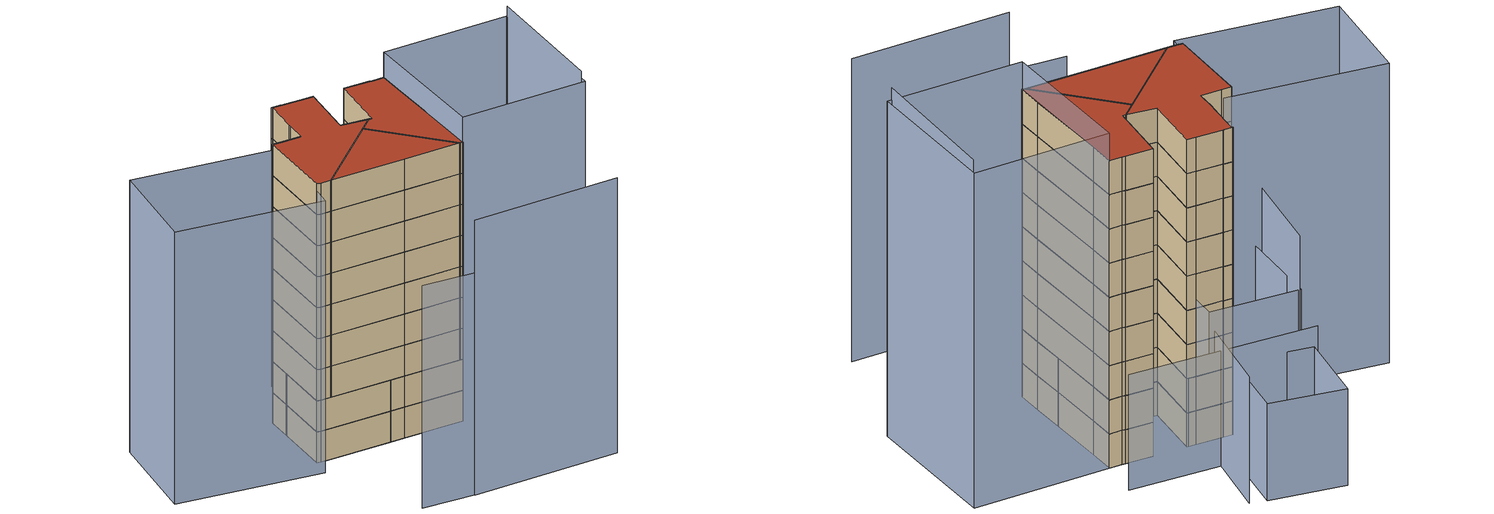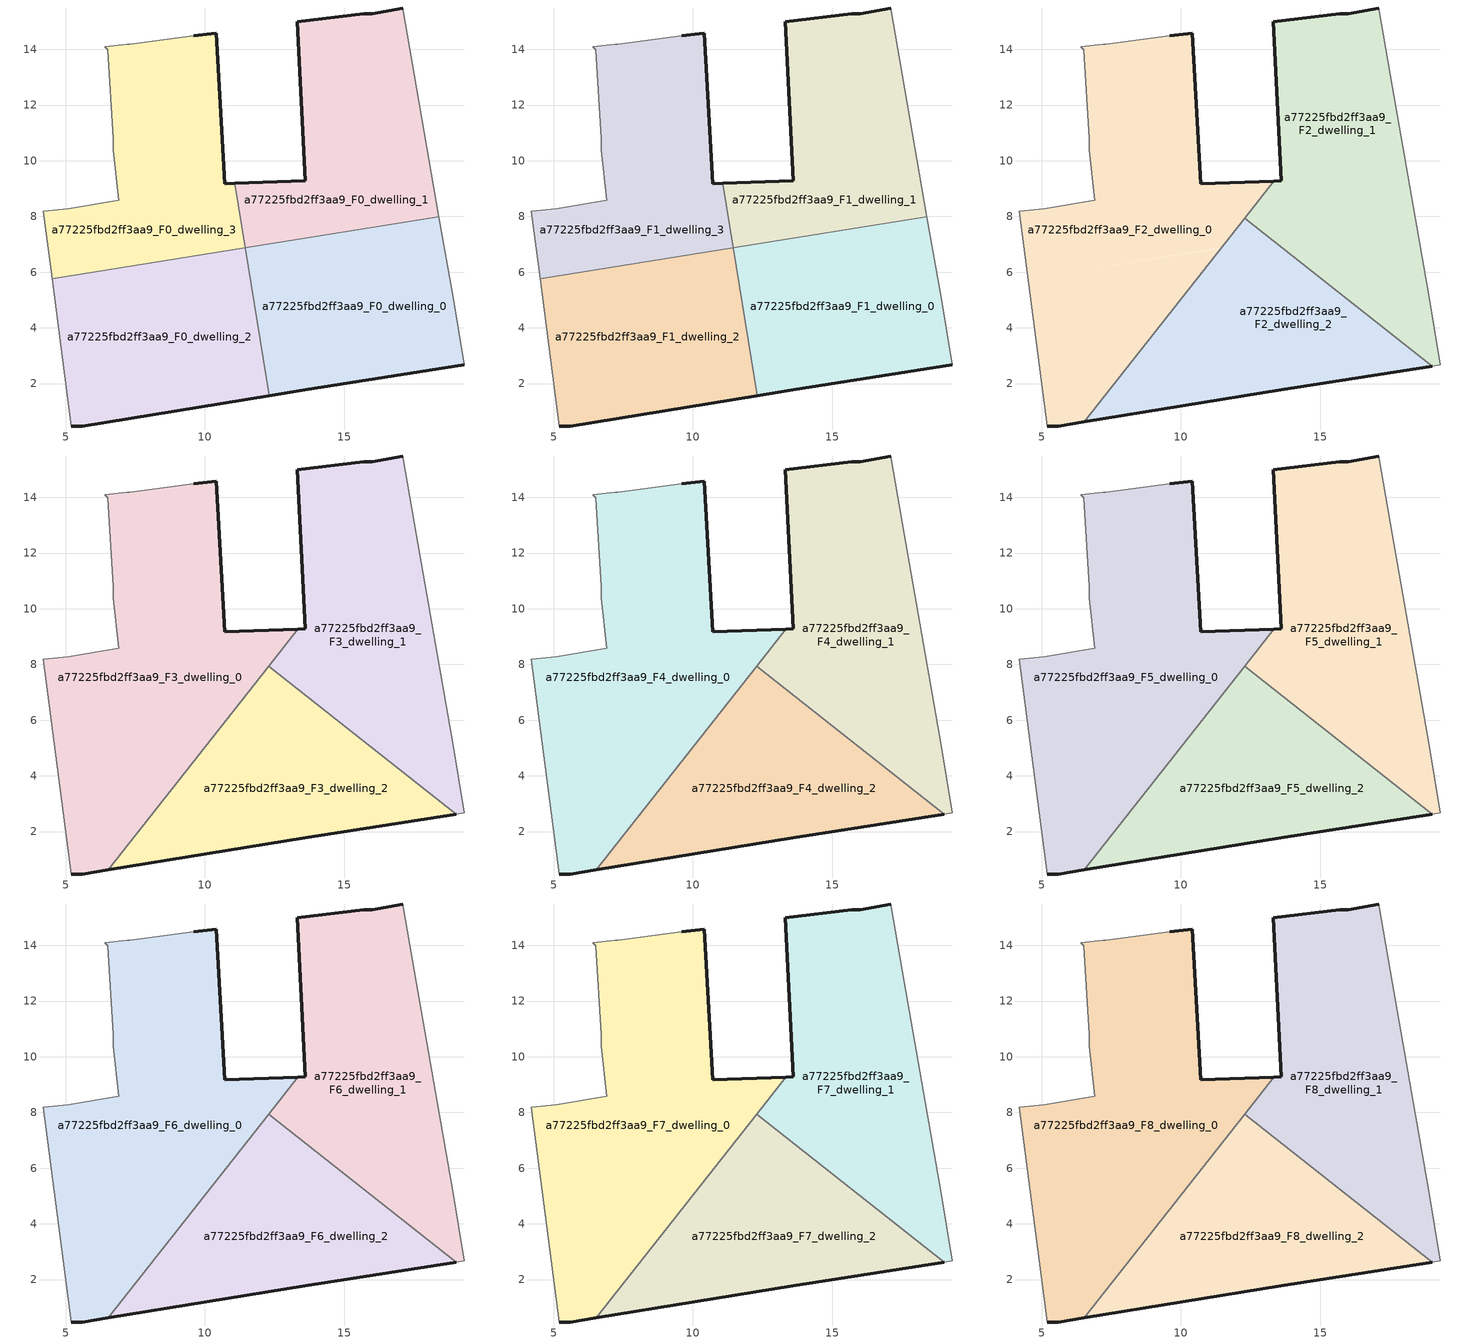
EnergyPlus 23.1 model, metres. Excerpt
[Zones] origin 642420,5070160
a77225fbd2ff3aa9_F0_dwelling_0
 floor ground (EU_floor_Construction): 19.31,2.67 18.91,5.08 18.4,7.99 11.45,6.87 12.3,1.57 13.6,1.78 z0
 wall outside (EU_wall_Construction): 19.31,2.67 13.6,1.78 12.3,1.57 z0:3
 wall to a77225fbd2ff3aa9_F0_dwelling_1 (EU_wall_Construction): 11.45,6.87 18.4,7.99 z0:3
 wall adiabatic (EU_wall_Construction): 18.4,7.99 18.91,5.08 19.31,2.67 z0:3
 wall to a77225fbd2ff3aa9_F0_dwelling_2 (EU_wall_Construction): 12.3,1.57 11.45,6.87 z0:3
a77225fbd2ff3aa9_F0_dwelling_1
 floor ground (EU_floor_Construction): 18.4,7.99 17.51,13.08 17.11,15.48 16.01,15.28 15.71,15.28 13.31,14.98 13.6,9.28 11.08,9.19 11.45,6.87 z0
 wall outside (EU_wall_Construction): 11.08,9.19 13.6,9.28 13.31,14.98 15.71,15.28 16.01,15.28 17.11,15.48 z0:3
 wall adiabatic (EU_wall_Construction): 17.11,15.48 17.51,13.08 18.4,7.99 z0:3
 wall to a77225fbd2ff3aa9_F0_dwelling_3 (EU_wall_Construction): 11.45,6.87 11.08,9.19 z0:3
a77225fbd2ff3aa9_F0_dwelling_2
 floor ground (EU_floor_Construction): 12.3,1.57 11.45,6.87 4.51,5.76 5.2,0.48 5.6,0.48 z0
 wall outside (EU_wall_Construction): 12.3,1.57 5.6,0.48 5.2,0.48 z0:3
 wall adiabatic (EU_wall_Construction): 5.2,0.48 4.51,5.76 z0:3
 wall to a77225fbd2ff3aa9_F0_dwelling_3 (EU_wall_Construction): 4.51,5.76 11.45,6.87 z0:3
a77225fbd2ff3aa9_F0_dwelling_3
 floor ground (EU_floor_Construction): 11.45,6.87 11.08,9.19 10.7,9.18 10.41,14.59 10.22,14.56 9.6,14.49 7.3,14.18 7.2,14.19 6.4,14.09 6.5,13.99 6.7,10.78 6.7,10.38 6.9,8.58 5.1,8.28 4.2,8.18 4.51,5.76 z0
 wall outside (EU_wall_Construction): 9.6,14.49 10.22,14.56 10.41,14.59 10.7,9.18 11.08,9.19 z0:3
 wall adiabatic (EU_wall_Construction): 4.51,5.76 4.2,8.18 5.1,8.28 6.9,8.58 6.7,10.38 6.7,10.78 6.5,13.99 6.4,14.09 7.2,14.19 7.3,14.18 9.6,14.49 z0:3
a77225fbd2ff3aa9_F1_dwelling_0
 floor to a77225fbd2ff3aa9_F0_dwelling_0 (EU_floor_Construction): 19.31,2.67 18.91,5.08 18.4,7.99 11.45,6.87 12.3,1.57 13.6,1.78 z3
 wall outside (EU_wall_Construction): 19.31,2.67 13.6,1.78 12.3,1.57 z3:6
 wall to a77225fbd2ff3aa9_F1_dwelling_1 (EU_wall_Construction): 11.45,6.87 18.4,7.99 z3:6
 wall adiabatic (EU_wall_Construction): 18.4,7.99 18.91,5.08 19.31,2.67 z3:6
 wall to a77225fbd2ff3aa9_F1_dwelling_2 (EU_wall_Construction): 12.3,1.57 11.45,6.87 z3:6
a77225fbd2ff3aa9_F1_dwelling_1
 floor to a77225fbd2ff3aa9_F0_dwelling_1 (EU_floor_Construction): 18.4,7.99 17.51,13.08 17.11,15.48 16.01,15.28 15.71,15.28 13.31,14.98 13.6,9.28 11.08,9.19 11.45,6.87 z3
 wall outside (EU_wall_Construction): 11.08,9.19 13.6,9.28 13.31,14.98 15.71,15.28 16.01,15.28 17.11,15.48 z3:6
 wall adiabatic (EU_wall_Construction): 17.11,15.48 17.51,13.08 18.4,7.99 z3:6
 wall to a77225fbd2ff3aa9_F1_dwelling_3 (EU_wall_Construction): 11.45,6.87 11.08,9.19 z3:6
a77225fbd2ff3aa9_F1_dwelling_2
 floor to a77225fbd2ff3aa9_F0_dwelling_2 (EU_floor_Construction): 12.3,1.57 11.45,6.87 4.51,5.76 5.2,0.48 5.6,0.48 z3
 wall outside (EU_wall_Construction): 12.3,1.57 5.6,0.48 5.2,0.48 z3:6
 wall adiabatic (EU_wall_Construction): 5.2,0.48 4.51,5.76 z3:6
 wall to a77225fbd2ff3aa9_F1_dwelling_3 (EU_wall_Construction): 4.51,5.76 11.45,6.87 z3:6
a77225fbd2ff3aa9_F1_dwelling_3
 floor to a77225fbd2ff3aa9_F0_dwelling_3 (EU_floor_Construction): 11.45,6.87 11.08,9.19 10.7,9.18 10.41,14.59 10.22,14.56 9.6,14.49 7.3,14.18 7.2,14.19 6.4,14.09 6.5,13.99 6.7,10.78 6.7,10.38 6.9,8.58 5.1,8.28 4.2,8.18 4.51,5.76 z3
 wall outside (EU_wall_Construction): 9.6,14.49 10.22,14.56 10.41,14.59 10.7,9.18 11.08,9.19 z3:6
 wall adiabatic (EU_wall_Construction): 4.51,5.76 4.2,8.18 5.1,8.28 6.9,8.58 6.7,10.38 6.7,10.78 6.5,13.99 6.4,14.09 7.2,14.19 7.3,14.18 9.6,14.49 z3:6
a77225fbd2ff3aa9_F2_dwelling_0
 floor to a77225fbd2ff3aa9_F1_dwelling_3 (EU_floor_Construction): 11.45,6.87 11.08,9.19 10.7,9.18 10.41,14.59 9.6,14.49 7.3,14.18 7.2,14.19 6.4,14.09 6.5,13.99 6.7,10.78 6.7,10.38 6.9,8.58 5.1,8.28 4.2,8.18 4.51,5.76 z6
 floor to a77225fbd2ff3aa9_F1_dwelling_2 (EU_floor_Construction): 6.54,0.63 11.44,6.87 4.51,5.76 5.2,0.48 5.6,0.48 z6
 floor to a77225fbd2ff3aa9_F1_dwelling_1 (EU_floor_Construction): 11.45,6.87 13.34,9.27 11.08,9.19 z6
 wall outside (EU_wall_Construction): 9.6,14.49 10.41,14.59 10.7,9.18 13.34,9.27 / 6.54,0.63 5.6,0.48 5.2,0.48 z6:9
 wall adiabatic (EU_wall_Construction): 5.2,0.48 4.2,8.18 5.1,8.28 6.9,8.58 6.7,10.38 6.7,10.78 6.5,13.99 6.4,14.09 7.2,14.19 7.3,14.18 9.6,14.49 z6:9
 wall to a77225fbd2ff3aa9_F2_dwelling_2 (EU_wall_Construction): 12.29,7.94 6.54,0.63 z6:9
 wall to a77225fbd2ff3aa9_F2_dwelling_1 (EU_wall_Construction): 13.34,9.27 12.29,7.94 z6:9
a77225fbd2ff3aa9_F2_dwelling_1
 floor to a77225fbd2ff3aa9_F1_dwelling_1 (EU_floor_Construction): 18.4,7.99 17.51,13.08 17.11,15.48 16.01,15.28 15.71,15.28 13.31,14.98 13.6,9.28 13.34,9.27 12.29,7.94 13.27,7.17 z6
 floor to a77225fbd2ff3aa9_F1_dwelling_0 (EU_floor_Construction): 19.31,2.67 18.91,5.08 18.4,7.99 13.27,7.17 19.03,2.63 z6
 wall outside (EU_wall_Construction): 13.34,9.27 13.6,9.28 13.31,14.98 15.71,15.28 16.01,15.28 17.11,15.48 z6:9
 wall adiabatic (EU_wall_Construction): 17.11,15.48 17.51,13.08 18.91,5.08 19.31,2.67 19.03,2.63 z6:9
 wall to a77225fbd2ff3aa9_F2_dwelling_2 (EU_wall_Construction): 19.03,2.63 12.29,7.94 z6:9
a77225fbd2ff3aa9_F2_dwelling_2
 floor to a77225fbd2ff3aa9_F1_dwelling_0 (EU_floor_Construction): 19.03,2.63 13.27,7.17 11.45,6.87 12.3,1.57 13.6,1.78 z6
 floor to a77225fbd2ff3aa9_F1_dwelling_1 (EU_floor_Construction): 13.27,7.17 12.29,7.94 11.45,6.87 z6
 floor to a77225fbd2ff3aa9_F1_dwelling_2 (EU_floor_Construction): 12.3,1.57 11.44,6.87 6.54,0.63 z6
 wall outside (EU_wall_Construction): 19.03,2.63 13.6,1.78 6.54,0.63 z6:9
a77225fbd2ff3aa9_F3_dwelling_0
 floor to a77225fbd2ff3aa9_F2_dwelling_0 (EU_floor_Construction): 6.54,0.63 13.34,9.27 10.7,9.18 10.41,14.59 9.6,14.49 7.3,14.18 7.2,14.19 6.4,14.09 6.5,13.99 6.7,10.78 6.7,10.38 6.9,8.58 5.1,8.28 4.2,8.18 5.2,0.48 5.6,0.48 z9
 wall outside (EU_wall_Construction): 9.6,14.49 10.41,14.59 10.7,9.18 13.34,9.27 / 6.54,0.63 5.6,0.48 5.2,0.48 z9:12
 wall adiabatic (EU_wall_Construction): 5.2,0.48 4.2,8.18 5.1,8.28 6.9,8.58 6.7,10.38 6.7,10.78 6.5,13.99 6.4,14.09 7.2,14.19 7.3,14.18 9.6,14.49 z9:12
 wall to a77225fbd2ff3aa9_F3_dwelling_2 (EU_wall_Construction): 12.29,7.94 6.54,0.63 z9:12
 wall to a77225fbd2ff3aa9_F3_dwelling_1 (EU_wall_Construction): 13.34,9.27 12.29,7.94 z9:12
a77225fbd2ff3aa9_F3_dwelling_1
 floor to a77225fbd2ff3aa9_F2_dwelling_1 (EU_floor_Construction): 19.31,2.67 18.91,5.08 17.51,13.08 17.11,15.48 16.01,15.28 15.71,15.28 13.31,14.98 13.6,9.28 13.34,9.27 12.29,7.94 19.03,2.63 z9
 wall outside (EU_wall_Construction): 13.34,9.27 13.6,9.28 13.31,14.98 15.71,15.28 16.01,15.28 17.11,15.48 z9:12
 wall adiabatic (EU_wall_Construction): 17.11,15.48 17.51,13.08 18.91,5.08 19.31,2.67 19.03,2.63 z9:12
 wall to a77225fbd2ff3aa9_F3_dwelling_2 (EU_wall_Construction): 19.03,2.63 12.29,7.94 z9:12
a77225fbd2ff3aa9_F3_dwelling_2
 floor to a77225fbd2ff3aa9_F2_dwelling_2 (EU_floor_Construction): 19.03,2.63 12.29,7.94 6.54,0.63 13.6,1.78 z9
 wall outside (EU_wall_Construction): 19.03,2.63 13.6,1.78 6.54,0.63 z9:12
a77225fbd2ff3aa9_F4_dwelling_0
 floor to a77225fbd2ff3aa9_F3_dwelling_0 (EU_floor_Construction): 6.54,0.63 13.34,9.27 10.7,9.18 10.41,14.59 9.6,14.49 7.3,14.18 7.2,14.19 6.4,14.09 6.5,13.99 6.7,10.78 6.7,10.38 6.9,8.58 5.1,8.28 4.2,8.18 5.2,0.48 5.6,0.48 z12
 wall outside (EU_wall_Construction): 9.6,14.49 10.41,14.59 10.7,9.18 13.34,9.27 / 6.54,0.63 5.6,0.48 5.2,0.48 z12:15
 wall adiabatic (EU_wall_Construction): 5.2,0.48 4.2,8.18 5.1,8.28 6.9,8.58 6.7,10.38 6.7,10.78 6.5,13.99 6.4,14.09 7.2,14.19 7.3,14.18 9.6,14.49 z12:15
 wall to a77225fbd2ff3aa9_F4_dwelling_2 (EU_wall_Construction): 12.29,7.94 6.54,0.63 z12:15
 wall to a77225fbd2ff3aa9_F4_dwelling_1 (EU_wall_Construction): 13.34,9.27 12.29,7.94 z12:15
a77225fbd2ff3aa9_F4_dwelling_1
 floor to a77225fbd2ff3aa9_F3_dwelling_1 (EU_floor_Construction): 19.31,2.67 18.91,5.08 17.51,13.08 17.11,15.48 16.01,15.28 15.71,15.28 13.31,14.98 13.6,9.28 13.34,9.27 12.29,7.94 19.03,2.63 z12
 wall outside (EU_wall_Construction): 13.34,9.27 13.6,9.28 13.31,14.98 15.71,15.28 16.01,15.28 17.11,15.48 z12:15
 wall adiabatic (EU_wall_Construction): 17.11,15.48 17.51,13.08 18.91,5.08 19.31,2.67 19.03,2.63 z12:15
 wall to a77225fbd2ff3aa9_F4_dwelling_2 (EU_wall_Construction): 19.03,2.63 12.29,7.94 z12:15
a77225fbd2ff3aa9_F4_dwelling_2
 floor to a77225fbd2ff3aa9_F3_dwelling_2 (EU_floor_Construction): 19.03,2.63 12.29,7.94 6.54,0.63 13.6,1.78 z12
 wall outside (EU_wall_Construction): 19.03,2.63 13.6,1.78 6.54,0.63 z12:15
a77225fbd2ff3aa9_F5_dwelling_0
 floor to a77225fbd2ff3aa9_F4_dwelling_0 (EU_floor_Construction): 6.54,0.63 13.34,9.27 10.7,9.18 10.41,14.59 9.6,14.49 7.3,14.18 7.2,14.19 6.4,14.09 6.5,13.99 6.7,10.78 6.7,10.38 6.9,8.58 5.1,8.28 4.2,8.18 5.2,0.48 5.6,0.48 z15
 wall outside (EU_wall_Construction): 9.6,14.49 10.41,14.59 10.7,9.18 13.34,9.27 / 6.54,0.63 5.6,0.48 5.2,0.48 z15:18
 wall adiabatic (EU_wall_Construction): 5.2,0.48 4.2,8.18 5.1,8.28 6.9,8.58 6.7,10.38 6.7,10.78 6.5,13.99 6.4,14.09 7.2,14.19 7.3,14.18 9.6,14.49 z15:18
 wall to a77225fbd2ff3aa9_F5_dwelling_2 (EU_wall_Construction): 12.29,7.94 6.54,0.63 z15:18
 wall to a77225fbd2ff3aa9_F5_dwelling_1 (EU_wall_Construction): 13.34,9.27 12.29,7.94 z15:18
a77225fbd2ff3aa9_F5_dwelling_1
 floor to a77225fbd2ff3aa9_F4_dwelling_1 (EU_floor_Construction): 19.31,2.67 18.91,5.08 17.51,13.08 17.11,15.48 16.01,15.28 15.71,15.28 13.31,14.98 13.6,9.28 13.34,9.27 12.29,7.94 19.03,2.63 z15
 wall outside (EU_wall_Construction): 13.34,9.27 13.6,9.28 13.31,14.98 15.71,15.28 16.01,15.28 17.11,15.48 z15:18
 wall adiabatic (EU_wall_Construction): 17.11,15.48 17.51,13.08 18.91,5.08 19.31,2.67 19.03,2.63 z15:18
 wall to a77225fbd2ff3aa9_F5_dwelling_2 (EU_wall_Construction): 19.03,2.63 12.29,7.94 z15:18
a77225fbd2ff3aa9_F5_dwelling_2
 floor to a77225fbd2ff3aa9_F4_dwelling_2 (EU_floor_Construction): 19.03,2.63 12.29,7.94 6.54,0.63 13.6,1.78 z15
 wall outside (EU_wall_Construction): 19.03,2.63 13.6,1.78 6.54,0.63 z15:18
a77225fbd2ff3aa9_F6_dwelling_0
 floor to a77225fbd2ff3aa9_F5_dwelling_0 (EU_floor_Construction): 6.54,0.63 13.34,9.27 10.7,9.18 10.41,14.59 9.6,14.49 7.3,14.18 7.2,14.19 6.4,14.09 6.5,13.99 6.7,10.78 6.7,10.38 6.9,8.58 5.1,8.28 4.2,8.18 5.2,0.48 5.6,0.48 z18
 wall outside (EU_wall_Construction): 9.6,14.49 10.41,14.59 10.7,9.18 13.34,9.27 / 6.54,0.63 5.6,0.48 5.2,0.48 z18:21
 wall adiabatic (EU_wall_Construction): 5.2,0.48 4.2,8.18 5.1,8.28 6.9,8.58 6.7,10.38 6.7,10.78 6.5,13.99 6.4,14.09 7.2,14.19 7.3,14.18 9.6,14.49 z18:21
 wall to a77225fbd2ff3aa9_F6_dwelling_2 (EU_wall_Construction): 12.29,7.94 6.54,0.63 z18:21
 wall to a77225fbd2ff3aa9_F6_dwelling_1 (EU_wall_Construction): 13.34,9.27 12.29,7.94 z18:21
a77225fbd2ff3aa9_F6_dwelling_1
 floor to a77225fbd2ff3aa9_F5_dwelling_1 (EU_floor_Construction): 19.31,2.67 18.91,5.08 17.51,13.08 17.11,15.48 16.01,15.28 15.71,15.28 13.31,14.98 13.6,9.28 13.34,9.27 12.29,7.94 19.03,2.63 z18
 wall outside (EU_wall_Construction): 13.34,9.27 13.6,9.28 13.31,14.98 15.71,15.28 16.01,15.28 17.11,15.48 z18:21
 wall adiabatic (EU_wall_Construction): 17.11,15.48 17.51,13.08 18.91,5.08 19.31,2.67 19.03,2.63 z18:21
 wall to a77225fbd2ff3aa9_F6_dwelling_2 (EU_wall_Construction): 19.03,2.63 12.29,7.94 z18:21
a77225fbd2ff3aa9_F6_dwelling_2
 floor to a77225fbd2ff3aa9_F5_dwelling_2 (EU_floor_Construction): 19.03,2.63 12.29,7.94 6.54,0.63 13.6,1.78 z18
 wall outside (EU_wall_Construction): 19.03,2.63 13.6,1.78 6.54,0.63 z18:21
a77225fbd2ff3aa9_F7_dwelling_0
 floor to a77225fbd2ff3aa9_F6_dwelling_0 (EU_floor_Construction): 6.54,0.63 13.34,9.27 10.7,9.18 10.41,14.59 9.6,14.49 7.3,14.18 7.2,14.19 6.4,14.09 6.5,13.99 6.7,10.78 6.7,10.38 6.9,8.58 5.1,8.28 4.2,8.18 5.2,0.48 5.6,0.48 z21
 wall outside (EU_wall_Construction): 9.6,14.49 10.41,14.59 10.7,9.18 13.34,9.27 / 6.54,0.63 5.6,0.48 5.2,0.48 z21:24
 wall adiabatic (EU_wall_Construction): 5.2,0.48 4.2,8.18 5.1,8.28 6.9,8.58 6.7,10.38 6.7,10.78 6.5,13.99 6.4,14.09 7.2,14.19 7.3,14.18 9.6,14.49 z21:24
 wall to a77225fbd2ff3aa9_F7_dwelling_2 (EU_wall_Construction): 12.29,7.94 6.54,0.63 z21:24
 wall to a77225fbd2ff3aa9_F7_dwelling_1 (EU_wall_Construction): 13.34,9.27 12.29,7.94 z21:24
a77225fbd2ff3aa9_F7_dwelling_1
 floor to a77225fbd2ff3aa9_F6_dwelling_1 (EU_floor_Construction): 19.31,2.67 18.91,5.08 17.51,13.08 17.11,15.48 16.01,15.28 15.71,15.28 13.31,14.98 13.6,9.28 13.34,9.27 12.29,7.94 19.03,2.63 z21
 wall outside (EU_wall_Construction): 13.34,9.27 13.6,9.28 13.31,14.98 15.71,15.28 16.01,15.28 17.11,15.48 z21:24
 wall adiabatic (EU_wall_Construction): 17.11,15.48 17.51,13.08 18.91,5.08 19.31,2.67 19.03,2.63 z21:24
 wall to a77225fbd2ff3aa9_F7_dwelling_2 (EU_wall_Construction): 19.03,2.63 12.29,7.94 z21:24
a77225fbd2ff3aa9_F7_dwelling_2
 floor to a77225fbd2ff3aa9_F6_dwelling_2 (EU_floor_Construction): 19.03,2.63 12.29,7.94 6.54,0.63 13.6,1.78 z21
 wall outside (EU_wall_Construction): 19.03,2.63 13.6,1.78 6.54,0.63 z21:24
a77225fbd2ff3aa9_F8_dwelling_0
 floor to a77225fbd2ff3aa9_F7_dwelling_0 (EU_floor_Construction): 6.54,0.63 13.34,9.27 10.7,9.18 10.41,14.59 9.6,14.49 7.3,14.18 7.2,14.19 6.4,14.09 6.5,13.99 6.7,10.78 6.7,10.38 6.9,8.58 5.1,8.28 4.2,8.18 5.2,0.48 5.6,0.48 z24
 wall outside (EU_wall_Construction): 9.6,14.49 10.41,14.59 10.7,9.18 13.34,9.27 / 6.54,0.63 5.6,0.48 5.2,0.48 z24:27
 wall adiabatic (EU_wall_Construction): 5.2,0.48 4.2,8.18 5.1,8.28 6.9,8.58 6.7,10.38 6.7,10.78 6.5,13.99 6.4,14.09 7.2,14.19 7.3,14.18 9.6,14.49 z24:27
 wall to a77225fbd2ff3aa9_F8_dwelling_2 (EU_wall_Construction): 12.29,7.94 6.54,0.63 z24:27
 wall to a77225fbd2ff3aa9_F8_dwelling_1 (EU_wall_Construction): 13.34,9.27 12.29,7.94 z24:27
 roof outside (EU_roof_Construction): 10.41,14.59 10.7,9.18 13.34,9.27 6.54,0.63 5.6,0.48 5.2,0.48 4.2,8.18 5.1,8.28 6.9,8.58 6.7,10.38 6.7,10.78 6.5,13.99 6.4,14.09 7.2,14.19 7.3,14.18 9.6,14.49 z27
a77225fbd2ff3aa9_F8_dwelling_1
 floor to a77225fbd2ff3aa9_F7_dwelling_1 (EU_floor_Construction): 19.31,2.67 18.91,5.08 17.51,13.08 17.11,15.48 16.01,15.28 15.71,15.28 13.31,14.98 13.6,9.28 13.34,9.27 12.29,7.94 19.03,2.63 z24
 wall outside (EU_wall_Construction): 13.34,9.27 13.6,9.28 13.31,14.98 15.71,15.28 16.01,15.28 17.11,15.48 z24:27
 wall adiabatic (EU_wall_Construction): 17.11,15.48 17.51,13.08 18.91,5.08 19.31,2.67 19.03,2.63 z24:27
 wall to a77225fbd2ff3aa9_F8_dwelling_2 (EU_wall_Construction): 19.03,2.63 12.29,7.94 z24:27
 roof outside (EU_roof_Construction): 17.11,15.48 17.51,13.08 18.91,5.08 19.31,2.67 19.03,2.63 12.29,7.94 13.34,9.27 13.6,9.28 13.31,14.98 15.71,15.28 16.01,15.28 z27
a77225fbd2ff3aa9_F8_dwelling_2
 floor to a77225fbd2ff3aa9_F7_dwelling_2 (EU_floor_Construction): 19.03,2.63 12.29,7.94 6.54,0.63 13.6,1.78 z24
 wall outside (EU_wall_Construction): 19.03,2.63 13.6,1.78 6.54,0.63 z24:27
 roof outside (EU_roof_Construction): 19.03,2.63 13.6,1.78 6.54,0.63 12.29,7.94 z27
shading: 10.67,-9.96 16,-9.43 z0:21.5; 15.56,-9.51 29.42,-7.15 z0:26.6; -8.51,-1.72 -8.82,7.99 / -8.82,7.99 4.95,8.42 / 4.95,8.42 5.25,-1.29 / 5.25,-1.29 -8.51,-1.72 z0:26.3; 1.8,16.29 1.8,7.78 z0:17.7; 9.15,24.45 8.99,15.85 z0:11.1; 31.12,4.64 19.24,2.66 / 19.24,2.66 17.11,15.48 / 17.11,15.48 28.99,17.46 / 28.99,17.46 31.12,4.64 z0:29.4; 30.72,4.57 29.02,17.28 z0:30.5; 1.55,15.96 9.4,16.79 / 9.4,16.79 10.24,8.81 / 10.24,8.81 2.39,7.99 / 2.39,7.99 1.55,15.96 z0:12.8; 1.1,24.59 7.7,24.6 / 7.7,24.6 7.7,17.59 / 7.7,17.59 1.1,17.59 / 1.1,17.59 1.1,24.59 z0:8.5; 16.97,19.16 0.72,17.28 z0:10.1
[Building]
EU S2 Campaign: North Axis=0; Terrain=City; Solar Distribution=FullExterior
[Site:Location]
Lyon-Bron: Latitude=45.75; Longitude=5; Time Zone=1; Elevation=198
[SizingPeriod:WeatherFileDays]
AnnualSizingPeriod: Begin Month=1; Begin Day of Month=1; End Month=12; End Day of Month=31; Day of Week for Start Day=Monday; Use Weather File Daylight Saving Period=No; Use Weather File Rain and Snow Indicators=No
[MATERIAL]
EU_InternalMass_Material: Roughness=MediumRough; Thickness=0.1; Conductivity=1; Density=1800; Specific Heat=900; Thermal Absorptance=0.9; Solar Absorptance=0.7; Visible Absorptance=0.7
[MATERIAL:NOMASS] Roughness=MediumRough; Thermal Absorptance=0.9; Solar Absorptance=0.7; Visible Absorptance=0.7
Name | Thermal Resistance
EU_wall_NoMass | 0.776494
EU_roof_NoMass | 0.486893
EU_floor_NoMass | 0.421597
[CONSTRUCTION]
EU_wall_Construction: EU_wall_NoMass
EU_roof_Construction: EU_roof_NoMass
EU_floor_Construction: EU_floor_NoMass
EU_InternalMass_Construction: EU_InternalMass_Material
[ZONE] Type=1; Multiplier=1; Ceiling Height=autocalculate; Floor Area=autocalculate; Part of Total Floor Area=Yes
Name | Volume
a77225fbd2ff3aa9_F0_dwelling_0; a77225fbd2ff3aa9_F1_dwelling_0 | 114.146
a77225fbd2ff3aa9_F2_dwelling_0; a77225fbd2ff3aa9_F3_dwelling_0; a77225fbd2ff3aa9_F4_dwelling_0; a77225fbd2ff3aa9_F5_dwelling_0; a77225fbd2ff3aa9_F6_dwelling_0; a77225fbd2ff3aa9_F7_dwelling_0; a77225fbd2ff3aa9_F8_dwelling_0 | 190.099
a77225fbd2ff3aa9_F0_dwelling_1; a77225fbd2ff3aa9_F1_dwelling_1 | 114.155
a77225fbd2ff3aa9_F2_dwelling_1; a77225fbd2ff3aa9_F3_dwelling_1; a77225fbd2ff3aa9_F4_dwelling_1; a77225fbd2ff3aa9_F5_dwelling_1; a77225fbd2ff3aa9_F6_dwelling_1; a77225fbd2ff3aa9_F7_dwelling_1; a77225fbd2ff3aa9_F8_dwelling_1 | 148.112
a77225fbd2ff3aa9_F0_dwelling_2; a77225fbd2ff3aa9_F1_dwelling_2 | 114.645
a77225fbd2ff3aa9_F2_dwelling_2; a77225fbd2ff3aa9_F3_dwelling_2; a77225fbd2ff3aa9_F4_dwelling_2; a77225fbd2ff3aa9_F5_dwelling_2; a77225fbd2ff3aa9_F6_dwelling_2; a77225fbd2ff3aa9_F7_dwelling_2; a77225fbd2ff3aa9_F8_dwelling_2 | 119.378
a77225fbd2ff3aa9_F0_dwelling_3; a77225fbd2ff3aa9_F1_dwelling_3 | 114.653
[INTERNALMASS] Construction=EU_InternalMass_Construction
Name | Zone or ZoneList | Surface Area
a77225fbd2ff3aa9_F0_dwelling_0_EU_InternalMass | a77225fbd2ff3aa9_F0_dwelling_0 | 38.0492
a77225fbd2ff3aa9_F0_dwelling_1_EU_InternalMass | a77225fbd2ff3aa9_F0_dwelling_1 | 38.052
a77225fbd2ff3aa9_F0_dwelling_2_EU_InternalMass | a77225fbd2ff3aa9_F0_dwelling_2 | 38.217
a77225fbd2ff3aa9_F0_dwelling_3_EU_InternalMass | a77225fbd2ff3aa9_F0_dwelling_3 | 38.2176
a77225fbd2ff3aa9_F1_dwelling_0_EU_InternalMass | a77225fbd2ff3aa9_F1_dwelling_0 | 38.0492
a77225fbd2ff3aa9_F1_dwelling_1_EU_InternalMass | a77225fbd2ff3aa9_F1_dwelling_1 | 38.052
a77225fbd2ff3aa9_F1_dwelling_2_EU_InternalMass | a77225fbd2ff3aa9_F1_dwelling_2 | 38.217
a77225fbd2ff3aa9_F1_dwelling_3_EU_InternalMass | a77225fbd2ff3aa9_F1_dwelling_3 | 38.2176
a77225fbd2ff3aa9_F2_dwelling_0_EU_InternalMass | a77225fbd2ff3aa9_F2_dwelling_0 | 63.366
a77225fbd2ff3aa9_F2_dwelling_1_EU_InternalMass | a77225fbd2ff3aa9_F2_dwelling_1 | 49.3704
a77225fbd2ff3aa9_F2_dwelling_2_EU_InternalMass | a77225fbd2ff3aa9_F2_dwelling_2 | 39.7924
a77225fbd2ff3aa9_F3_dwelling_0_EU_InternalMass | a77225fbd2ff3aa9_F3_dwelling_0 | 63.366
a77225fbd2ff3aa9_F3_dwelling_1_EU_InternalMass | a77225fbd2ff3aa9_F3_dwelling_1 | 49.3704
a77225fbd2ff3aa9_F3_dwelling_2_EU_InternalMass | a77225fbd2ff3aa9_F3_dwelling_2 | 39.7924
a77225fbd2ff3aa9_F4_dwelling_0_EU_InternalMass | a77225fbd2ff3aa9_F4_dwelling_0 | 63.366
a77225fbd2ff3aa9_F4_dwelling_1_EU_InternalMass | a77225fbd2ff3aa9_F4_dwelling_1 | 49.3704
a77225fbd2ff3aa9_F4_dwelling_2_EU_InternalMass | a77225fbd2ff3aa9_F4_dwelling_2 | 39.7924
a77225fbd2ff3aa9_F5_dwelling_0_EU_InternalMass | a77225fbd2ff3aa9_F5_dwelling_0 | 63.366
a77225fbd2ff3aa9_F5_dwelling_1_EU_InternalMass | a77225fbd2ff3aa9_F5_dwelling_1 | 49.3704
a77225fbd2ff3aa9_F5_dwelling_2_EU_InternalMass | a77225fbd2ff3aa9_F5_dwelling_2 | 39.7924
a77225fbd2ff3aa9_F6_dwelling_0_EU_InternalMass | a77225fbd2ff3aa9_F6_dwelling_0 | 63.366
a77225fbd2ff3aa9_F6_dwelling_1_EU_InternalMass | a77225fbd2ff3aa9_F6_dwelling_1 | 49.3704
a77225fbd2ff3aa9_F6_dwelling_2_EU_InternalMass | a77225fbd2ff3aa9_F6_dwelling_2 | 39.7924
a77225fbd2ff3aa9_F7_dwelling_0_EU_InternalMass | a77225fbd2ff3aa9_F7_dwelling_0 | 63.366
a77225fbd2ff3aa9_F7_dwelling_1_EU_InternalMass | a77225fbd2ff3aa9_F7_dwelling_1 | 49.3704
a77225fbd2ff3aa9_F7_dwelling_2_EU_InternalMass | a77225fbd2ff3aa9_F7_dwelling_2 | 39.7924
a77225fbd2ff3aa9_F8_dwelling_0_EU_InternalMass | a77225fbd2ff3aa9_F8_dwelling_0 | 63.366
a77225fbd2ff3aa9_F8_dwelling_1_EU_InternalMass | a77225fbd2ff3aa9_F8_dwelling_1 | 49.3704
a77225fbd2ff3aa9_F8_dwelling_2_EU_InternalMass | a77225fbd2ff3aa9_F8_dwelling_2 | 39.7924
[OTHEREQUIPMENT] Fuel Type=Electricity; Design Level Calculation Method=Watts/Area; Power per Zone Floor Area=1; Fraction Latent=0; Fraction Radiant=0; Fraction Lost=0; Carbon Dioxide Generation Rate=0; EndUse Subcategory=EU_Step8_InternalGains
Name | Zone or ZoneList or Space or SpaceList | Schedule
EU_Step8_InternalGain_a77225fbd2ff3aa9_F0_dwelling_0_f000 | a77225fbd2ff3aa9_F0_dwelling_0 | EU_Step8_GainSchedule_a77225fbd2ff3aa9_F0_dwelling_0_f000
EU_Step8_InternalGain_a77225fbd2ff3aa9_F0_dwelling_1_f000 | a77225fbd2ff3aa9_F0_dwelling_1 | EU_Step8_GainSchedule_a77225fbd2ff3aa9_F0_dwelling_1_f000
EU_Step8_InternalGain_a77225fbd2ff3aa9_F0_dwelling_2_f000 | a77225fbd2ff3aa9_F0_dwelling_2 | EU_Step8_GainSchedule_a77225fbd2ff3aa9_F0_dwelling_2_f000
EU_Step8_InternalGain_a77225fbd2ff3aa9_F0_dwelling_3_f000 | a77225fbd2ff3aa9_F0_dwelling_3 | EU_Step8_GainSchedule_a77225fbd2ff3aa9_F0_dwelling_3_f000
EU_Step8_InternalGain_a77225fbd2ff3aa9_F1_dwelling_0_f000 | a77225fbd2ff3aa9_F1_dwelling_0 | EU_Step8_GainSchedule_a77225fbd2ff3aa9_F1_dwelling_0_f000
EU_Step8_InternalGain_a77225fbd2ff3aa9_F1_dwelling_1_f000 | a77225fbd2ff3aa9_F1_dwelling_1 | EU_Step8_GainSchedule_a77225fbd2ff3aa9_F1_dwelling_1_f000
EU_Step8_InternalGain_a77225fbd2ff3aa9_F1_dwelling_2_f000 | a77225fbd2ff3aa9_F1_dwelling_2 | EU_Step8_GainSchedule_a77225fbd2ff3aa9_F1_dwelling_2_f000
EU_Step8_InternalGain_a77225fbd2ff3aa9_F1_dwelling_3_f000 | a77225fbd2ff3aa9_F1_dwelling_3 | EU_Step8_GainSchedule_a77225fbd2ff3aa9_F1_dwelling_3_f000
EU_Step8_InternalGain_a77225fbd2ff3aa9_F2_dwelling_0_f000 | a77225fbd2ff3aa9_F2_dwelling_0 | EU_Step8_GainSchedule_a77225fbd2ff3aa9_F2_dwelling_0_f000
EU_Step8_InternalGain_a77225fbd2ff3aa9_F2_dwelling_1_f000 | a77225fbd2ff3aa9_F2_dwelling_1 | EU_Step8_GainSchedule_a77225fbd2ff3aa9_F2_dwelling_1_f000
EU_Step8_InternalGain_a77225fbd2ff3aa9_F2_dwelling_2_f000 | a77225fbd2ff3aa9_F2_dwelling_2 | EU_Step8_GainSchedule_a77225fbd2ff3aa9_F2_dwelling_2_f000
EU_Step8_InternalGain_a77225fbd2ff3aa9_F3_dwelling_0_f000 | a77225fbd2ff3aa9_F3_dwelling_0 | EU_Step8_GainSchedule_a77225fbd2ff3aa9_F3_dwelling_0_f000
EU_Step8_InternalGain_a77225fbd2ff3aa9_F3_dwelling_1_f000 | a77225fbd2ff3aa9_F3_dwelling_1 | EU_Step8_GainSchedule_a77225fbd2ff3aa9_F3_dwelling_1_f000
EU_Step8_InternalGain_a77225fbd2ff3aa9_F3_dwelling_2_f000 | a77225fbd2ff3aa9_F3_dwelling_2 | EU_Step8_GainSchedule_a77225fbd2ff3aa9_F3_dwelling_2_f000
EU_Step8_InternalGain_a77225fbd2ff3aa9_F4_dwelling_0_f000 | a77225fbd2ff3aa9_F4_dwelling_0 | EU_Step8_GainSchedule_a77225fbd2ff3aa9_F4_dwelling_0_f000
EU_Step8_InternalGain_a77225fbd2ff3aa9_F4_dwelling_1_f000 | a77225fbd2ff3aa9_F4_dwelling_1 | EU_Step8_GainSchedule_a77225fbd2ff3aa9_F4_dwelling_1_f000
EU_Step8_InternalGain_a77225fbd2ff3aa9_F4_dwelling_2_f000 | a77225fbd2ff3aa9_F4_dwelling_2 | EU_Step8_GainSchedule_a77225fbd2ff3aa9_F4_dwelling_2_f000
EU_Step8_InternalGain_a77225fbd2ff3aa9_F5_dwelling_0_f000 | a77225fbd2ff3aa9_F5_dwelling_0 | EU_Step8_GainSchedule_a77225fbd2ff3aa9_F5_dwelling_0_f000
EU_Step8_InternalGain_a77225fbd2ff3aa9_F5_dwelling_1_f000 | a77225fbd2ff3aa9_F5_dwelling_1 | EU_Step8_GainSchedule_a77225fbd2ff3aa9_F5_dwelling_1_f000
EU_Step8_InternalGain_a77225fbd2ff3aa9_F5_dwelling_2_f000 | a77225fbd2ff3aa9_F5_dwelling_2 | EU_Step8_GainSchedule_a77225fbd2ff3aa9_F5_dwelling_2_f000
EU_Step8_InternalGain_a77225fbd2ff3aa9_F6_dwelling_0_f000 | a77225fbd2ff3aa9_F6_dwelling_0 | EU_Step8_GainSchedule_a77225fbd2ff3aa9_F6_dwelling_0_f000
EU_Step8_InternalGain_a77225fbd2ff3aa9_F6_dwelling_1_f000 | a77225fbd2ff3aa9_F6_dwelling_1 | EU_Step8_GainSchedule_a77225fbd2ff3aa9_F6_dwelling_1_f000
EU_Step8_InternalGain_a77225fbd2ff3aa9_F6_dwelling_2_f000 | a77225fbd2ff3aa9_F6_dwelling_2 | EU_Step8_GainSchedule_a77225fbd2ff3aa9_F6_dwelling_2_f000
EU_Step8_InternalGain_a77225fbd2ff3aa9_F7_dwelling_0_f000 | a77225fbd2ff3aa9_F7_dwelling_0 | EU_Step8_GainSchedule_a77225fbd2ff3aa9_F7_dwelling_0_f000
EU_Step8_InternalGain_a77225fbd2ff3aa9_F7_dwelling_1_f000 | a77225fbd2ff3aa9_F7_dwelling_1 | EU_Step8_GainSchedule_a77225fbd2ff3aa9_F7_dwelling_1_f000
EU_Step8_InternalGain_a77225fbd2ff3aa9_F7_dwelling_2_f000 | a77225fbd2ff3aa9_F7_dwelling_2 | EU_Step8_GainSchedule_a77225fbd2ff3aa9_F7_dwelling_2_f000
EU_Step8_InternalGain_a77225fbd2ff3aa9_F8_dwelling_0_f000 | a77225fbd2ff3aa9_F8_dwelling_0 | EU_Step8_GainSchedule_a77225fbd2ff3aa9_F8_dwelling_0_f000
EU_Step8_InternalGain_a77225fbd2ff3aa9_F8_dwelling_1_f000 | a77225fbd2ff3aa9_F8_dwelling_1 | EU_Step8_GainSchedule_a77225fbd2ff3aa9_F8_dwelling_1_f000
EU_Step8_InternalGain_a77225fbd2ff3aa9_F8_dwelling_2_f000 | a77225fbd2ff3aa9_F8_dwelling_2 | EU_Step8_GainSchedule_a77225fbd2ff3aa9_F8_dwelling_2_f000
[ZONEVENTILATION:DESIGNFLOWRATE] Schedule=EU_AlwaysOn; Design Flow Rate Calculation Method=AirChanges/Hour; Air Changes per Hour=0.693814; Ventilation Type=Natural; Fan Pressure Rise=0; Fan Total Efficiency=1; Constant Term Coefficient=1; Temperature Term Coefficient=0; Velocity Term Coefficient=0; Velocity Squared Term Coefficient=0; Minimum Indoor Temperature=-100; Maximum Indoor Temperature=100; Delta Temperature=-100; Minimum Outdoor Temperature=-100; Maximum Outdoor Temperature=100; Maximum Wind Speed=40
Name | Zone or ZoneList or Space or SpaceList
EU_ConstantAir_a77225fbd2ff3aa9_F0_dwelling_0 | a77225fbd2ff3aa9_F0_dwelling_0
EU_ConstantAir_a77225fbd2ff3aa9_F0_dwelling_1 | a77225fbd2ff3aa9_F0_dwelling_1
EU_ConstantAir_a77225fbd2ff3aa9_F0_dwelling_2 | a77225fbd2ff3aa9_F0_dwelling_2
EU_ConstantAir_a77225fbd2ff3aa9_F0_dwelling_3 | a77225fbd2ff3aa9_F0_dwelling_3
EU_ConstantAir_a77225fbd2ff3aa9_F1_dwelling_0 | a77225fbd2ff3aa9_F1_dwelling_0
EU_ConstantAir_a77225fbd2ff3aa9_F1_dwelling_1 | a77225fbd2ff3aa9_F1_dwelling_1
EU_ConstantAir_a77225fbd2ff3aa9_F1_dwelling_2 | a77225fbd2ff3aa9_F1_dwelling_2
EU_ConstantAir_a77225fbd2ff3aa9_F1_dwelling_3 | a77225fbd2ff3aa9_F1_dwelling_3
EU_ConstantAir_a77225fbd2ff3aa9_F2_dwelling_0 | a77225fbd2ff3aa9_F2_dwelling_0
EU_ConstantAir_a77225fbd2ff3aa9_F2_dwelling_1 | a77225fbd2ff3aa9_F2_dwelling_1
EU_ConstantAir_a77225fbd2ff3aa9_F2_dwelling_2 | a77225fbd2ff3aa9_F2_dwelling_2
EU_ConstantAir_a77225fbd2ff3aa9_F3_dwelling_0 | a77225fbd2ff3aa9_F3_dwelling_0
EU_ConstantAir_a77225fbd2ff3aa9_F3_dwelling_1 | a77225fbd2ff3aa9_F3_dwelling_1
EU_ConstantAir_a77225fbd2ff3aa9_F3_dwelling_2 | a77225fbd2ff3aa9_F3_dwelling_2
EU_ConstantAir_a77225fbd2ff3aa9_F4_dwelling_0 | a77225fbd2ff3aa9_F4_dwelling_0
EU_ConstantAir_a77225fbd2ff3aa9_F4_dwelling_1 | a77225fbd2ff3aa9_F4_dwelling_1
EU_ConstantAir_a77225fbd2ff3aa9_F4_dwelling_2 | a77225fbd2ff3aa9_F4_dwelling_2
EU_ConstantAir_a77225fbd2ff3aa9_F5_dwelling_0 | a77225fbd2ff3aa9_F5_dwelling_0
EU_ConstantAir_a77225fbd2ff3aa9_F5_dwelling_1 | a77225fbd2ff3aa9_F5_dwelling_1
EU_ConstantAir_a77225fbd2ff3aa9_F5_dwelling_2 | a77225fbd2ff3aa9_F5_dwelling_2
EU_ConstantAir_a77225fbd2ff3aa9_F6_dwelling_0 | a77225fbd2ff3aa9_F6_dwelling_0
EU_ConstantAir_a77225fbd2ff3aa9_F6_dwelling_1 | a77225fbd2ff3aa9_F6_dwelling_1
EU_ConstantAir_a77225fbd2ff3aa9_F6_dwelling_2 | a77225fbd2ff3aa9_F6_dwelling_2
EU_ConstantAir_a77225fbd2ff3aa9_F7_dwelling_0 | a77225fbd2ff3aa9_F7_dwelling_0
EU_ConstantAir_a77225fbd2ff3aa9_F7_dwelling_1 | a77225fbd2ff3aa9_F7_dwelling_1
EU_ConstantAir_a77225fbd2ff3aa9_F7_dwelling_2 | a77225fbd2ff3aa9_F7_dwelling_2
EU_ConstantAir_a77225fbd2ff3aa9_F8_dwelling_0 | a77225fbd2ff3aa9_F8_dwelling_0
EU_ConstantAir_a77225fbd2ff3aa9_F8_dwelling_1 | a77225fbd2ff3aa9_F8_dwelling_1
EU_ConstantAir_a77225fbd2ff3aa9_F8_dwelling_2 | a77225fbd2ff3aa9_F8_dwelling_2
[HVACTEMPLATE:THERMOSTAT] Constant Heating Setpoint=20; Constant Cooling Setpoint=50
EU_HeatOnly_a77225fbd2ff3aa9_F0_dwelling_0; EU_HeatOnly_a77225fbd2ff3aa9_F0_dwelling_1; EU_HeatOnly_a77225fbd2ff3aa9_F0_dwelling_2; EU_HeatOnly_a77225fbd2ff3aa9_F0_dwelling_3; EU_HeatOnly_a77225fbd2ff3aa9_F1_dwelling_0; EU_HeatOnly_a77225fbd2ff3aa9_F1_dwelling_1; EU_HeatOnly_a77225fbd2ff3aa9_F1_dwelling_2; EU_HeatOnly_a77225fbd2ff3aa9_F1_dwelling_3; EU_HeatOnly_a77225fbd2ff3aa9_F2_dwelling_0; EU_HeatOnly_a77225fbd2ff3aa9_F2_dwelling_1; EU_HeatOnly_a77225fbd2ff3aa9_F2_dwelling_2; EU_HeatOnly_a77225fbd2ff3aa9_F3_dwelling_0; EU_HeatOnly_a77225fbd2ff3aa9_F3_dwelling_1; EU_HeatOnly_a77225fbd2ff3aa9_F3_dwelling_2; EU_HeatOnly_a77225fbd2ff3aa9_F4_dwelling_0; EU_HeatOnly_a77225fbd2ff3aa9_F4_dwelling_1; EU_HeatOnly_a77225fbd2ff3aa9_F4_dwelling_2; EU_HeatOnly_a77225fbd2ff3aa9_F5_dwelling_0; EU_HeatOnly_a77225fbd2ff3aa9_F5_dwelling_1; EU_HeatOnly_a77225fbd2ff3aa9_F5_dwelling_2; EU_HeatOnly_a77225fbd2ff3aa9_F6_dwelling_0; EU_HeatOnly_a77225fbd2ff3aa9_F6_dwelling_1; EU_HeatOnly_a77225fbd2ff3aa9_F6_dwelling_2; EU_HeatOnly_a77225fbd2ff3aa9_F7_dwelling_0; EU_HeatOnly_a77225fbd2ff3aa9_F7_dwelling_1; EU_HeatOnly_a77225fbd2ff3aa9_F7_dwelling_2; EU_HeatOnly_a77225fbd2ff3aa9_F8_dwelling_0; EU_HeatOnly_a77225fbd2ff3aa9_F8_dwelling_1; EU_HeatOnly_a77225fbd2ff3aa9_F8_dwelling_2
[HVACTEMPLATE:ZONE:IDEALLOADSAIRSYSTEM] System Availability Schedule=EU_AlwaysOn; Maximum Heating Supply Air Temperature=50; Minimum Cooling Supply Air Temperature=13; Maximum Heating Supply Air Humidity Ratio=0.0156; Minimum Cooling Supply Air Humidity Ratio=0.0077; Heating Limit=NoLimit; Cooling Limit=NoLimit; Heating Availability Schedule=EU_AlwaysOn; Cooling Availability Schedule=EU_CoolingOff; Dehumidification Control Type=ConstantSensibleHeatRatio; Cooling Sensible Heat Ratio=0.7; Dehumidification Setpoint=60; Humidification Control Type=None; Humidification Setpoint=30; Outdoor Air Method=None; Outdoor Air Flow Rate per Person=0.00944; Outdoor Air Flow Rate per Zone Floor Area=0; Outdoor Air Flow Rate per Zone=0; Demand Controlled Ventilation Type=None; Outdoor Air Economizer Type=NoEconomizer; Heat Recovery Type=None; Sensible Heat Recovery Effectiveness=0.7; Latent Heat Recovery Effectiveness=0.65
Name | Template Thermostat
a77225fbd2ff3aa9_F0_dwelling_0 | EU_HeatOnly_a77225fbd2ff3aa9_F0_dwelling_0
a77225fbd2ff3aa9_F0_dwelling_1 | EU_HeatOnly_a77225fbd2ff3aa9_F0_dwelling_1
a77225fbd2ff3aa9_F0_dwelling_2 | EU_HeatOnly_a77225fbd2ff3aa9_F0_dwelling_2
a77225fbd2ff3aa9_F0_dwelling_3 | EU_HeatOnly_a77225fbd2ff3aa9_F0_dwelling_3
a77225fbd2ff3aa9_F1_dwelling_0 | EU_HeatOnly_a77225fbd2ff3aa9_F1_dwelling_0
a77225fbd2ff3aa9_F1_dwelling_1 | EU_HeatOnly_a77225fbd2ff3aa9_F1_dwelling_1
a77225fbd2ff3aa9_F1_dwelling_2 | EU_HeatOnly_a77225fbd2ff3aa9_F1_dwelling_2
a77225fbd2ff3aa9_F1_dwelling_3 | EU_HeatOnly_a77225fbd2ff3aa9_F1_dwelling_3
a77225fbd2ff3aa9_F2_dwelling_0 | EU_HeatOnly_a77225fbd2ff3aa9_F2_dwelling_0
a77225fbd2ff3aa9_F2_dwelling_1 | EU_HeatOnly_a77225fbd2ff3aa9_F2_dwelling_1
a77225fbd2ff3aa9_F2_dwelling_2 | EU_HeatOnly_a77225fbd2ff3aa9_F2_dwelling_2
a77225fbd2ff3aa9_F3_dwelling_0 | EU_HeatOnly_a77225fbd2ff3aa9_F3_dwelling_0
a77225fbd2ff3aa9_F3_dwelling_1 | EU_HeatOnly_a77225fbd2ff3aa9_F3_dwelling_1
a77225fbd2ff3aa9_F3_dwelling_2 | EU_HeatOnly_a77225fbd2ff3aa9_F3_dwelling_2
a77225fbd2ff3aa9_F4_dwelling_0 | EU_HeatOnly_a77225fbd2ff3aa9_F4_dwelling_0
a77225fbd2ff3aa9_F4_dwelling_1 | EU_HeatOnly_a77225fbd2ff3aa9_F4_dwelling_1
a77225fbd2ff3aa9_F4_dwelling_2 | EU_HeatOnly_a77225fbd2ff3aa9_F4_dwelling_2
a77225fbd2ff3aa9_F5_dwelling_0 | EU_HeatOnly_a77225fbd2ff3aa9_F5_dwelling_0
a77225fbd2ff3aa9_F5_dwelling_1 | EU_HeatOnly_a77225fbd2ff3aa9_F5_dwelling_1
a77225fbd2ff3aa9_F5_dwelling_2 | EU_HeatOnly_a77225fbd2ff3aa9_F5_dwelling_2
a77225fbd2ff3aa9_F6_dwelling_0 | EU_HeatOnly_a77225fbd2ff3aa9_F6_dwelling_0
a77225fbd2ff3aa9_F6_dwelling_1 | EU_HeatOnly_a77225fbd2ff3aa9_F6_dwelling_1
a77225fbd2ff3aa9_F6_dwelling_2 | EU_HeatOnly_a77225fbd2ff3aa9_F6_dwelling_2
a77225fbd2ff3aa9_F7_dwelling_0 | EU_HeatOnly_a77225fbd2ff3aa9_F7_dwelling_0
a77225fbd2ff3aa9_F7_dwelling_1 | EU_HeatOnly_a77225fbd2ff3aa9_F7_dwelling_1
a77225fbd2ff3aa9_F7_dwelling_2 | EU_HeatOnly_a77225fbd2ff3aa9_F7_dwelling_2
a77225fbd2ff3aa9_F8_dwelling_0 | EU_HeatOnly_a77225fbd2ff3aa9_F8_dwelling_0
a77225fbd2ff3aa9_F8_dwelling_1 | EU_HeatOnly_a77225fbd2ff3aa9_F8_dwelling_1
a77225fbd2ff3aa9_F8_dwelling_2 | EU_HeatOnly_a77225fbd2ff3aa9_F8_dwelling_2
[SIZING:ZONE] Zone Cooling Design Supply Air Temperature Input Method=SupplyAirTemperature; Zone Cooling Design Supply Air Temperature=13; Zone Heating Design Supply Air Temperature Input Method=SupplyAirTemperature; Zone Heating Design Supply Air Temperature=50; Zone Cooling Design Supply Air Humidity Ratio=0.008; Zone Heating Design Supply Air Humidity Ratio=0.008; Cooling Design Air Flow Method=DesignDay; Cooling Design Air Flow Rate=0; Cooling Minimum Air Flow per Zone Floor Area=0.000762; Cooling Minimum Air Flow=0; Cooling Minimum Air Flow Fraction=0.2; Heating Design Air Flow Method=DesignDay; Heating Design Air Flow Rate=0; Heating Maximum Air Flow per Zone Floor Area=0.002032; Heating Maximum Air Flow=0.141576; Heating Maximum Air Flow Fraction=0.3; Account for Dedicated Outdoor Air System=No; Dedicated Outdoor Air System Control Strategy=NeutralSupplyAir; Dedicated Outdoor Air Low Setpoint Temperature for Design=autosize; Dedicated Outdoor Air High Setpoint Temperature for Design=autosize; Zone Load Sizing Method=Sensible Load Only No Latent Load; Zone Latent Cooling Design Supply Air Humidity Ratio Input Method=HumidityRatioDifference; Zone Cooling Design Supply Air Humidity Ratio Difference=0.005; Zone Latent Heating Design Supply Air Humidity Ratio Input Method=HumidityRatioDifference; Zone Humidification Design Supply Air Humidity Ratio Difference=0.005
a77225fbd2ff3aa9_F0_dwelling_0; a77225fbd2ff3aa9_F0_dwelling_1; a77225fbd2ff3aa9_F0_dwelling_2; a77225fbd2ff3aa9_F0_dwelling_3; a77225fbd2ff3aa9_F1_dwelling_0; a77225fbd2ff3aa9_F1_dwelling_1; a77225fbd2ff3aa9_F1_dwelling_2; a77225fbd2ff3aa9_F1_dwelling_3; a77225fbd2ff3aa9_F2_dwelling_0; a77225fbd2ff3aa9_F2_dwelling_1; a77225fbd2ff3aa9_F2_dwelling_2; a77225fbd2ff3aa9_F3_dwelling_0; a77225fbd2ff3aa9_F3_dwelling_1; a77225fbd2ff3aa9_F3_dwelling_2; a77225fbd2ff3aa9_F4_dwelling_0; a77225fbd2ff3aa9_F4_dwelling_1; a77225fbd2ff3aa9_F4_dwelling_2; a77225fbd2ff3aa9_F5_dwelling_0; a77225fbd2ff3aa9_F5_dwelling_1; a77225fbd2ff3aa9_F5_dwelling_2; a77225fbd2ff3aa9_F6_dwelling_0; a77225fbd2ff3aa9_F6_dwelling_1; a77225fbd2ff3aa9_F6_dwelling_2; a77225fbd2ff3aa9_F7_dwelling_0; a77225fbd2ff3aa9_F7_dwelling_1; a77225fbd2ff3aa9_F7_dwelling_2; a77225fbd2ff3aa9_F8_dwelling_0; a77225fbd2ff3aa9_F8_dwelling_1; a77225fbd2ff3aa9_F8_dwelling_2
[SCHEDULE:CONSTANT]
Name | Hourly Value
EU_AlwaysOn | 1
EU_CoolingOff | 0
[SCHEDULE:FILE] Column Number=1; Rows to Skip at Top=0; Number of Hours of Data=8760; Column Separator=Comma; Interpolate to Timestep=No; Minutes per Item=60; Adjust Schedule for Daylight Savings=Yes
Name | File
EU_Step8_GainSchedule_a77225fbd2ff3aa9_F0_dwelling_0_f000 | ../../schedules/a77225fbd2ff3aa9/a77225fbd2ff3aa9_F0_dwelling_0_f000_gain.csv
EU_Step8_GainSchedule_a77225fbd2ff3aa9_F0_dwelling_1_f000 | ../../schedules/a77225fbd2ff3aa9/a77225fbd2ff3aa9_F0_dwelling_1_f000_gain.csv
EU_Step8_GainSchedule_a77225fbd2ff3aa9_F0_dwelling_2_f000 | ../../schedules/a77225fbd2ff3aa9/a77225fbd2ff3aa9_F0_dwelling_2_f000_gain.csv
EU_Step8_GainSchedule_a77225fbd2ff3aa9_F0_dwelling_3_f000 | ../../schedules/a77225fbd2ff3aa9/a77225fbd2ff3aa9_F0_dwelling_3_f000_gain.csv
EU_Step8_GainSchedule_a77225fbd2ff3aa9_F1_dwelling_0_f000 | ../../schedules/a77225fbd2ff3aa9/a77225fbd2ff3aa9_F1_dwelling_0_f000_gain.csv
EU_Step8_GainSchedule_a77225fbd2ff3aa9_F1_dwelling_1_f000 | ../../schedules/a77225fbd2ff3aa9/a77225fbd2ff3aa9_F1_dwelling_1_f000_gain.csv
EU_Step8_GainSchedule_a77225fbd2ff3aa9_F1_dwelling_2_f000 | ../../schedules/a77225fbd2ff3aa9/a77225fbd2ff3aa9_F1_dwelling_2_f000_gain.csv
EU_Step8_GainSchedule_a77225fbd2ff3aa9_F1_dwelling_3_f000 | ../../schedules/a77225fbd2ff3aa9/a77225fbd2ff3aa9_F1_dwelling_3_f000_gain.csv
EU_Step8_GainSchedule_a77225fbd2ff3aa9_F2_dwelling_0_f000 | ../../schedules/a77225fbd2ff3aa9/a77225fbd2ff3aa9_F2_dwelling_0_f000_gain.csv
EU_Step8_GainSchedule_a77225fbd2ff3aa9_F2_dwelling_1_f000 | ../../schedules/a77225fbd2ff3aa9/a77225fbd2ff3aa9_F2_dwelling_1_f000_gain.csv
EU_Step8_GainSchedule_a77225fbd2ff3aa9_F2_dwelling_2_f000 | ../../schedules/a77225fbd2ff3aa9/a77225fbd2ff3aa9_F2_dwelling_2_f000_gain.csv
EU_Step8_GainSchedule_a77225fbd2ff3aa9_F3_dwelling_0_f000 | ../../schedules/a77225fbd2ff3aa9/a77225fbd2ff3aa9_F3_dwelling_0_f000_gain.csv
EU_Step8_GainSchedule_a77225fbd2ff3aa9_F3_dwelling_1_f000 | ../../schedules/a77225fbd2ff3aa9/a77225fbd2ff3aa9_F3_dwelling_1_f000_gain.csv
EU_Step8_GainSchedule_a77225fbd2ff3aa9_F3_dwelling_2_f000 | ../../schedules/a77225fbd2ff3aa9/a77225fbd2ff3aa9_F3_dwelling_2_f000_gain.csv
EU_Step8_GainSchedule_a77225fbd2ff3aa9_F4_dwelling_0_f000 | ../../schedules/a77225fbd2ff3aa9/a77225fbd2ff3aa9_F4_dwelling_0_f000_gain.csv
EU_Step8_GainSchedule_a77225fbd2ff3aa9_F4_dwelling_1_f000 | ../../schedules/a77225fbd2ff3aa9/a77225fbd2ff3aa9_F4_dwelling_1_f000_gain.csv
EU_Step8_GainSchedule_a77225fbd2ff3aa9_F4_dwelling_2_f000 | ../../schedules/a77225fbd2ff3aa9/a77225fbd2ff3aa9_F4_dwelling_2_f000_gain.csv
EU_Step8_GainSchedule_a77225fbd2ff3aa9_F5_dwelling_0_f000 | ../../schedules/a77225fbd2ff3aa9/a77225fbd2ff3aa9_F5_dwelling_0_f000_gain.csv
EU_Step8_GainSchedule_a77225fbd2ff3aa9_F5_dwelling_1_f000 | ../../schedules/a77225fbd2ff3aa9/a77225fbd2ff3aa9_F5_dwelling_1_f000_gain.csv
EU_Step8_GainSchedule_a77225fbd2ff3aa9_F5_dwelling_2_f000 | ../../schedules/a77225fbd2ff3aa9/a77225fbd2ff3aa9_F5_dwelling_2_f000_gain.csv
EU_Step8_GainSchedule_a77225fbd2ff3aa9_F6_dwelling_0_f000 | ../../schedules/a77225fbd2ff3aa9/a77225fbd2ff3aa9_F6_dwelling_0_f000_gain.csv
EU_Step8_GainSchedule_a77225fbd2ff3aa9_F6_dwelling_1_f000 | ../../schedules/a77225fbd2ff3aa9/a77225fbd2ff3aa9_F6_dwelling_1_f000_gain.csv
EU_Step8_GainSchedule_a77225fbd2ff3aa9_F6_dwelling_2_f000 | ../../schedules/a77225fbd2ff3aa9/a77225fbd2ff3aa9_F6_dwelling_2_f000_gain.csv
EU_Step8_GainSchedule_a77225fbd2ff3aa9_F7_dwelling_0_f000 | ../../schedules/a77225fbd2ff3aa9/a77225fbd2ff3aa9_F7_dwelling_0_f000_gain.csv
EU_Step8_GainSchedule_a77225fbd2ff3aa9_F7_dwelling_1_f000 | ../../schedules/a77225fbd2ff3aa9/a77225fbd2ff3aa9_F7_dwelling_1_f000_gain.csv
EU_Step8_GainSchedule_a77225fbd2ff3aa9_F7_dwelling_2_f000 | ../../schedules/a77225fbd2ff3aa9/a77225fbd2ff3aa9_F7_dwelling_2_f000_gain.csv
EU_Step8_GainSchedule_a77225fbd2ff3aa9_F8_dwelling_0_f000 | ../../schedules/a77225fbd2ff3aa9/a77225fbd2ff3aa9_F8_dwelling_0_f000_gain.csv
EU_Step8_GainSchedule_a77225fbd2ff3aa9_F8_dwelling_1_f000 | ../../schedules/a77225fbd2ff3aa9/a77225fbd2ff3aa9_F8_dwelling_1_f000_gain.csv
EU_Step8_GainSchedule_a77225fbd2ff3aa9_F8_dwelling_2_f000 | ../../schedules/a77225fbd2ff3aa9/a77225fbd2ff3aa9_F8_dwelling_2_f000_gain.csv
